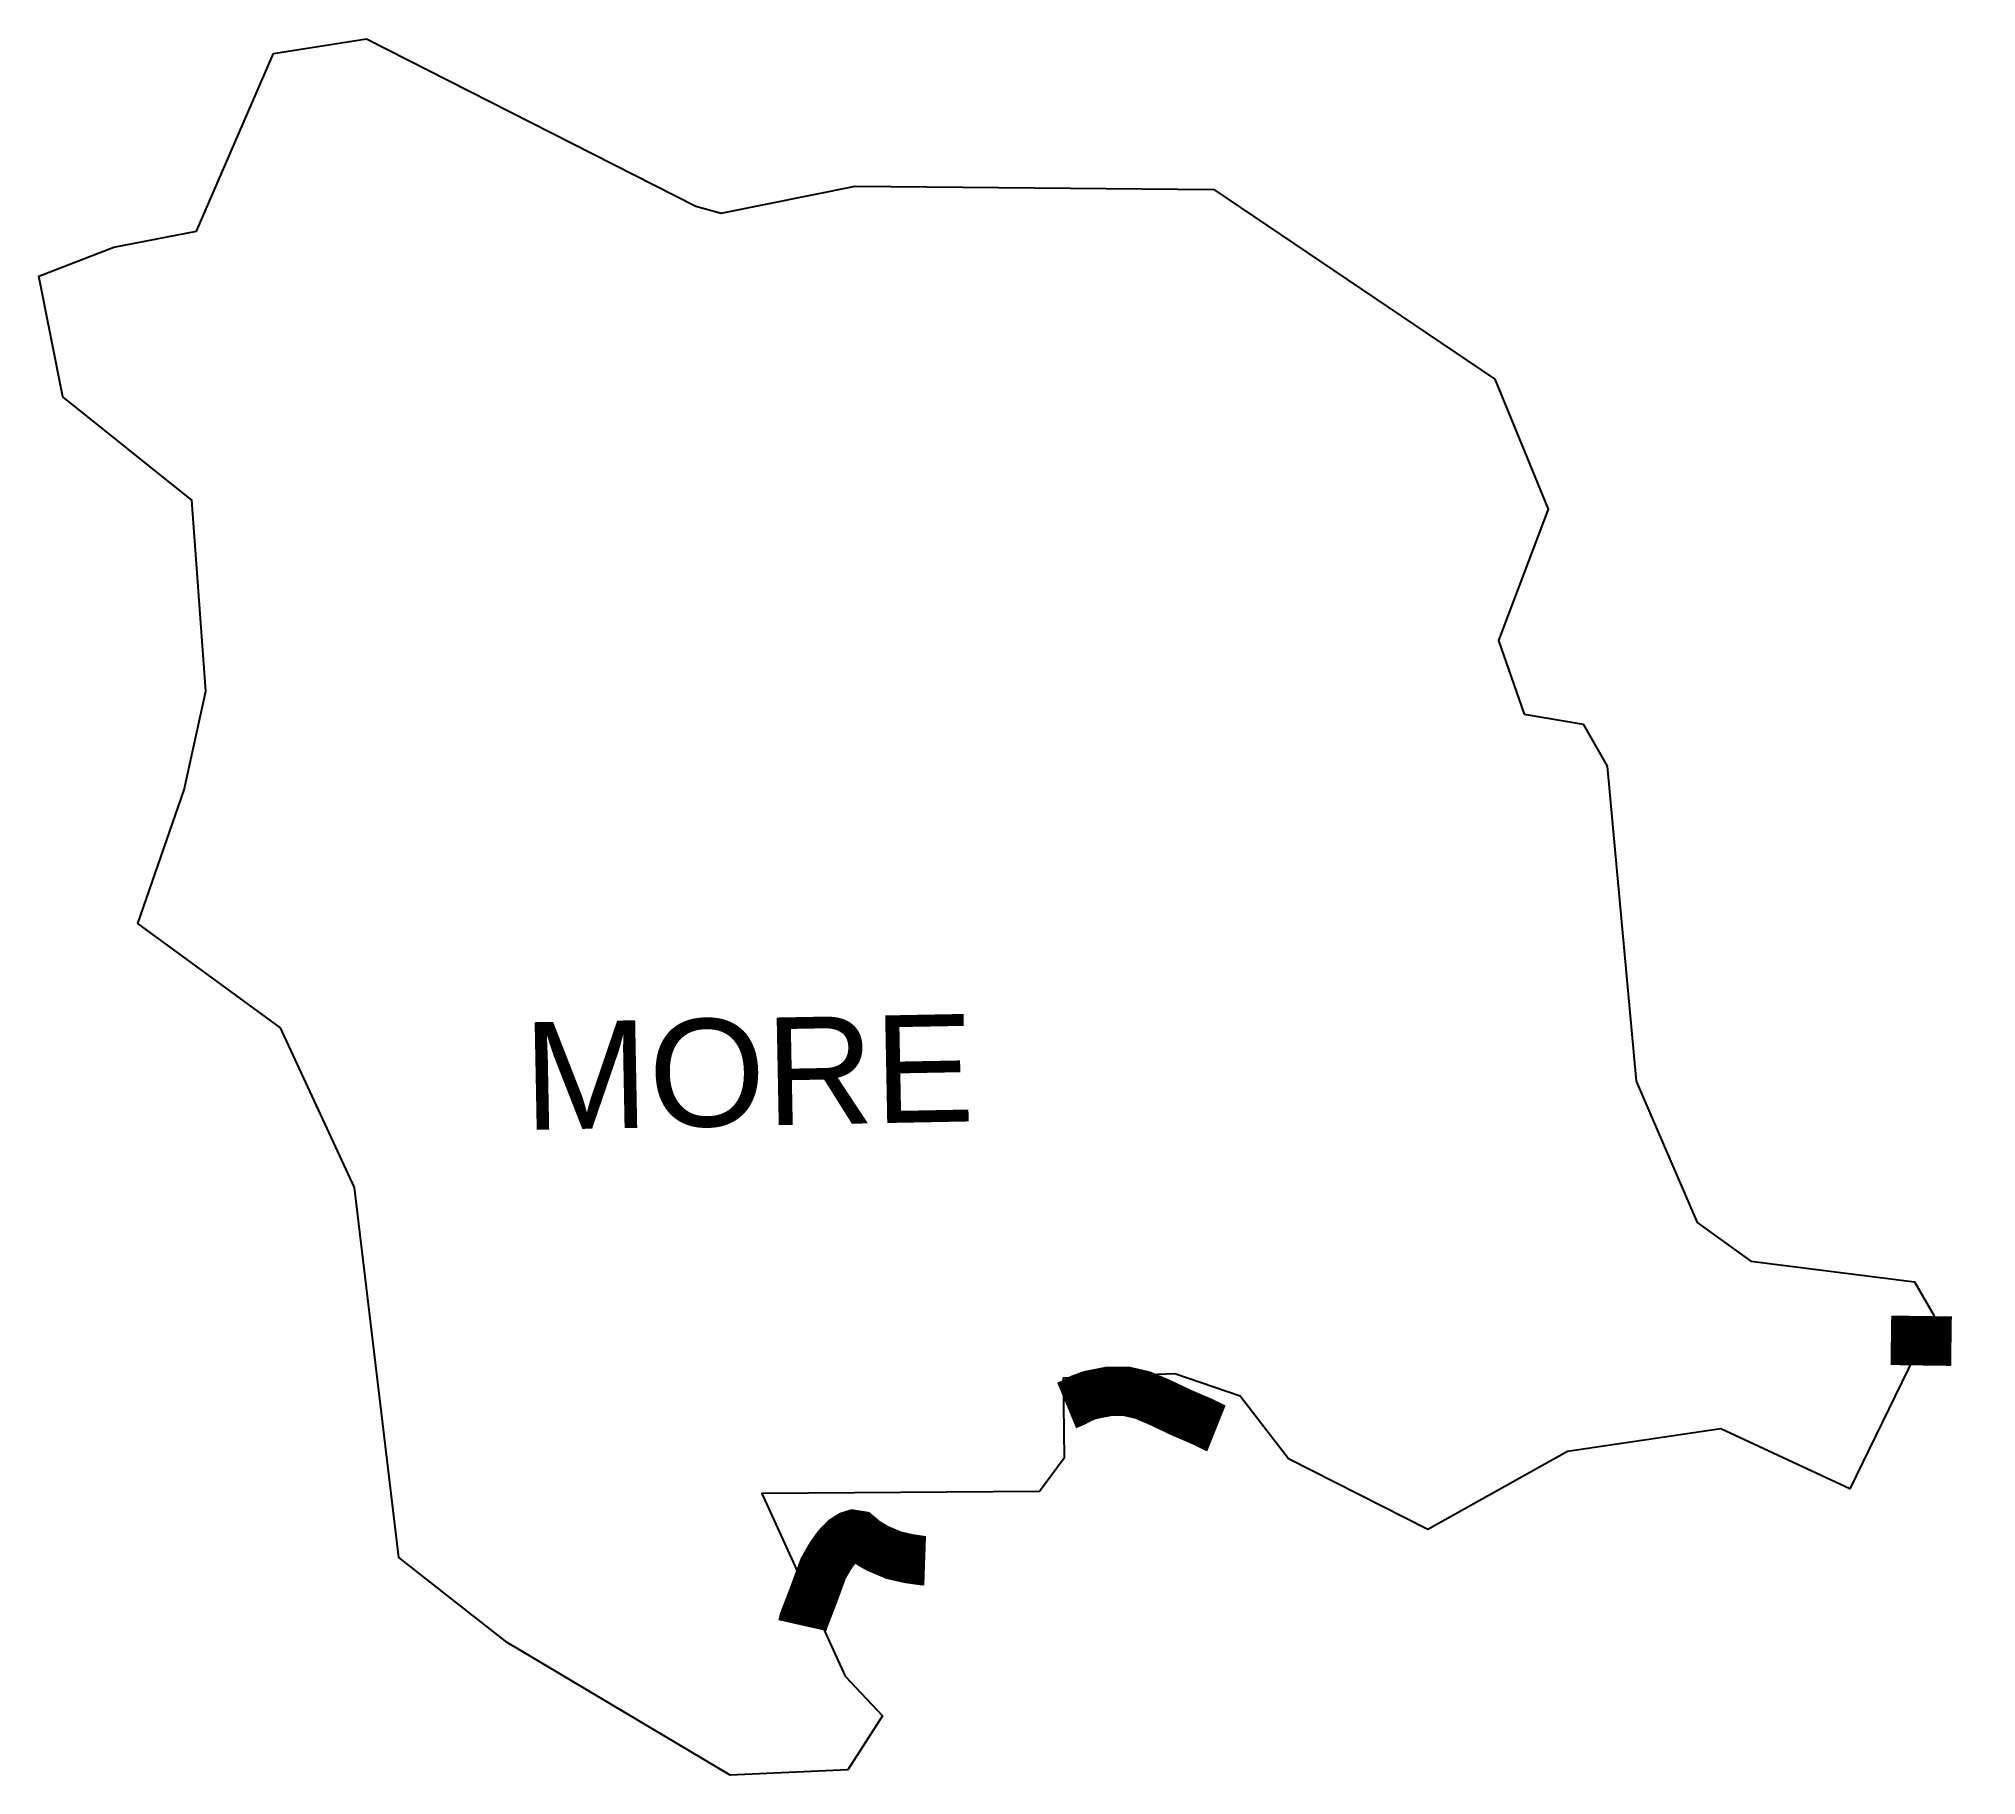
# Model space of a CAD drawing. Header units: metres. Extents: x 279618 to 281576, y 2029873 to 2031628.
import ezdxf

# ---------------------------------------------------------------- set-up
doc = ezdxf.new("R2010")
doc.units = ezdxf.units.M
for name, color, linetype in [('ARTIFICIALLY PROTECTED', 10, 'Continuous'), ('village', 3, 'Continuous'), ('VILLAGE NAME', 250, 'Continuous')]:
    doc.layers.add(name, color=color, linetype=linetype)
doc.styles.get("Standard").update_dxf_attribs({"font": 'simplex.shx'})

msp = doc.modelspace()

# ---------------------------------------------------------------- linework, layer by layer
at = {"color": 3, "flags": 128}
msp.add_lwpolyline([(279855.0759567986, 2031613.715707509), (279948.9474587833, 2031628.490646025)], dxfattribs=at)
at = {"layer": 'ARTIFICIALLY PROTECTED', "const_width": 50, "flags": 128}
for points in [[(281489.941298564, 2030312.802426361), (281512.4569723019, 2030312.476331586), (281534.9726460397, 2030312.15023681), (281551.2551594771, 2030311.914416971)], [(280656.7664688699, 2030247.006602729), (280664.3517582234, 2030250.157335958), (280671.9370475769, 2030254.292847526), (280680.9013833402, 2030257.542208674), (280699.1526513158, 2030261.109752069), (280717.2785838057, 2030261.20816558), (280733.566143816, 2030257.46159107), (280750.7068396895, 2030250.175346273), (280773.5613382318, 2030239.344285385), (280793.8859827227, 2030230.645946064), (280807.5788845384, 2030223.950396745), (280808.2195889674, 2030223.694244029)], [(280389.8058483857, 2030024.427118927), (280390.9303031647, 2030029.425992861), (280400.0741538833, 2030053.032828859), (280410.7993500581, 2030082.279426353), (280417.8809125209, 2030094.585222672), (280424.7447381252, 2030104.271858022), (280431.8520039105, 2030111.66820395), (280437.7776941805, 2030115.475438315), (280441.0730429785, 2030116.511521625), (280446.482165059, 2030115.663817098), (280454.1000614687, 2030109.273810463), (280465.5298748658, 2030102.596278314), (280482.1491204239, 2030095.537031263), (280497.6224158601, 2030092.007407737), (280511.1185020171, 2030090.128577236), (280513.8051511759, 2030090.035318754)]]:
    msp.add_lwpolyline(points, dxfattribs=at)
at = {"layer": 'village', "color": 3}
for points in [[(281119.1950455332, 2030945.804303751, 0), (281179.0760907489, 2030935.744010719, 0), (281203.2432186879, 2030893.242686063, 0), (281232.4585825744, 2030574.604019689, 0), (281294.1404978771, 2030431.841633583, 0), (281348.4140856197, 2030392.930803396, 0), (281513.7394669439, 2030371.856310316, 0), (281533.718552403, 2030337.697122682, 0), (281448.4653196426, 2030162.732350423, 0), (281318.1752761115, 2030223.372911711, 0), (281163.0538385574, 2030200.35708619, 0), (281021.8474594225, 2030121.482937627, 0), (280881.1454566819, 2030192.831679094, 0), (280832.1090458987, 2030256.204216285, 0), (280766.2631379226, 2030278.742337677, 0), (280653.4415565532, 2030274.372456201, 0), (280654.4582651065, 2030193.665991428, 0), (280629.4705155471, 2030159.901070491, 0), (280348.7613828167, 2030157.801164922, 0), (280433.0889878125, 2029973.27686095, 0), (280470.7414953199, 2029933.103234349, 0), (280435.4616928108, 2029878.535746215, 0), (280316.8078244, 2029873.125481539, 0), (280091.1931643584, 2030007.35070394, 0), (279981.926080815, 2030093.398364369, 0), (279936.9569814345, 2030467.219471641, 0), (279862.2599892218, 2030628.637841137, 0), (279717.8573114521, 2030734.061030656, 0), (279764.9104057325, 2030869.335076227, 0), (279786.5234418885, 2030968.951714786, 0), (279772.5484056475, 2031162.106984075, 0), (279642.0603462221, 2031266.462747691, 0), (279617.7923730955, 2031388.431975931, 0), (279693.6858478888, 2031417.68021954, 0), (279777.2739387811, 2031433.96139549, 0), (279855.0759567986, 2031613.715707509, 0)], [(279948.9474587833, 2031628.490646025, 0), (280282.1372464757, 2031459.206587536, 0), (280307.6096834518, 2031452.297684557, 0), (280443.1140095189, 2031479.435887323, 0), (280805.5758859139, 2031475.97664322, 0), (281089.6642198356, 2031284.479773706, 0), (281143.5511925825, 2031153.043597458, 0), (281093.4671158898, 2031020.324472684, 0), (281119.1950455332, 2030945.804303751, 0)]]:
    msp.add_polyline3d(points, dxfattribs=at)

# ---------------------------------------------------------------- texts
at = {"layer": 'VILLAGE NAME', "insert": (280106.5914279431, 2030634.115624937), "char_height": 108.7483136041808, "attachment_point": 1, "rotation": 1.1028329887230697}
msp.add_mtext_dynamic_manual_height_columns('{\\fArial|b0|i0|c0|p34;MORE}', width=726.9294945531301, gutter_width=543.7415680209039, heights=[0], dxfattribs=at)

doc.saveas('drawing.dxf')
